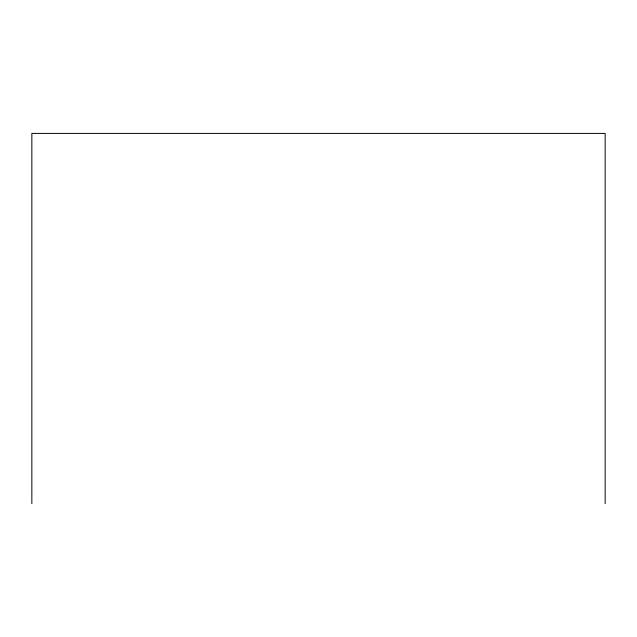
<?xml version="1.0" encoding="UTF-8"?>
<svg xmlns="http://www.w3.org/2000/svg" width="637" height="637" viewBox="0 0 637 637"><rect width="100%" height="100%" fill="white"/><g stroke="black" fill="none" stroke-linecap="round" stroke-linejoin="round"><path stroke-width="0.96" d="M605.15 503.588L605.15 133.412L31.85 133.412L31.85 503.588"/></g></svg>
